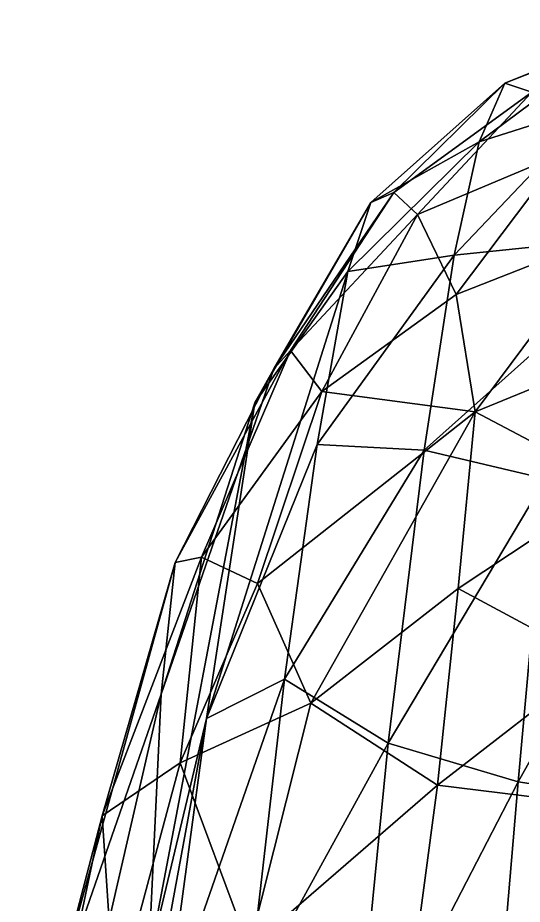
# Model space of a CAD drawing. Extents: x -0.2 to 0.2, y -0.63 to 0.63.
# Drawn here: x -0.1939 to -0.126, y 0.4509 to 0.5703 of the extents above; entities that cross this region are included whole.
import ezdxf

# ---------------------------------------------------------------- set-up
doc = ezdxf.new("R2010")
doc.units = 0
doc.layers.add('SHEEP$LWO', color=1, linetype='CONTINUOUS')

msp = doc.modelspace()

# ---------------------------------------------------------------- linework, layer by layer
at = {"layer": 'SHEEP$LWO'}
for points in [[(-0.11269, 0.56776, 0.59557), (-0.10597, 0.5703, 0.54359), (-0.12832, 0.56149, 0.56146)], [(-0.10597, 0.5703, 0.54359), (-0.12469, 0.56027, 0.50527), (-0.12832, 0.56149, 0.56146)], [(-0.1158, 0.55867, 0.64295), (-0.11269, 0.56776, 0.59557), (-0.13176, 0.55358, 0.60821)], [(-0.11269, 0.56776, 0.59557), (-0.12832, 0.56149, 0.56146), (-0.13176, 0.55358, 0.60821)], [(-0.14326, 0.54679, 0.52224), (-0.14633, 0.54543, 0.56934), (-0.12832, 0.56149, 0.56146)], [(-0.14633, 0.54543, 0.56934), (-0.13176, 0.55358, 0.60821), (-0.12832, 0.56149, 0.56146)], [(-0.14326, 0.54679, 0.52224), (-0.12832, 0.56149, 0.56146), (-0.12469, 0.56027, 0.50527)], [(-0.14004, 0.5438, 0.47193), (-0.14326, 0.54679, 0.52224), (-0.12469, 0.56027, 0.50527)], [(-0.14004, 0.5438, 0.47193), (-0.12469, 0.56027, 0.50527), (-0.12055, 0.55204, 0.44334)], [(-0.1158, 0.55867, 0.64295), (-0.13176, 0.55358, 0.60821), (-0.13512, 0.53832, 0.64713)], [(-0.13512, 0.53832, 0.64713), (-0.10647, 0.54128, 0.69432), (-0.1158, 0.55867, 0.64295)], [(-0.14633, 0.54543, 0.56934), (-0.14944, 0.53611, 0.60967), (-0.13176, 0.55358, 0.60821)], [(-0.14944, 0.53611, 0.60967), (-0.13512, 0.53832, 0.64713), (-0.13176, 0.55358, 0.60821)], [(-0.13486, 0.53305, 0.41756), (-0.14004, 0.5438, 0.47193), (-0.12055, 0.55204, 0.44334)], [(-0.13486, 0.53305, 0.41756), (-0.12055, 0.55204, 0.44334), (-0.11463, 0.54096, 0.384)], [(-0.15717, 0.52548, 0.48194), (-0.15939, 0.52304, 0.52532), (-0.14326, 0.54679, 0.52224)], [(-0.15939, 0.52304, 0.52532), (-0.14633, 0.54543, 0.56934), (-0.14326, 0.54679, 0.52224)], [(-0.14004, 0.5438, 0.47193), (-0.15717, 0.52548, 0.48194), (-0.14326, 0.54679, 0.52224)], [(-0.15939, 0.52304, 0.52532), (-0.16196, 0.51842, 0.56584), (-0.14633, 0.54543, 0.56934)], [(-0.16196, 0.51842, 0.56584), (-0.14944, 0.53611, 0.60967), (-0.14633, 0.54543, 0.56934)], [(-0.15293, 0.51999, 0.43719), (-0.15717, 0.52548, 0.48194), (-0.14004, 0.5438, 0.47193)], [(-0.15293, 0.51999, 0.43719), (-0.14004, 0.5438, 0.47193), (-0.13486, 0.53305, 0.41756)], [(-0.12282, 0.50819, 0.70769), (-0.10647, 0.54128, 0.69432), (-0.13915, 0.51206, 0.67878)], [(-0.10647, 0.54128, 0.69432), (-0.13512, 0.53832, 0.64713), (-0.13915, 0.51206, 0.67878)], [(-0.13231, 0.51723, 0.37739), (-0.13486, 0.53305, 0.41756), (-0.11463, 0.54096, 0.384)], [(-0.13231, 0.51723, 0.37739), (-0.11463, 0.54096, 0.384), (-0.10557, 0.52819, 0.33255)], [(-0.14944, 0.53611, 0.60967), (-0.15354, 0.51282, 0.64323), (-0.13512, 0.53832, 0.64713)], [(-0.15354, 0.51282, 0.64323), (-0.13915, 0.51206, 0.67878), (-0.13512, 0.53832, 0.64713)], [(-0.16196, 0.51842, 0.56584), (-0.16845, 0.47592, 0.62826), (-0.14944, 0.53611, 0.60967)], [(-0.14944, 0.53611, 0.60967), (-0.16845, 0.47592, 0.62826), (-0.15354, 0.51282, 0.64323)], [(-0.13231, 0.51723, 0.37739), (-0.15293, 0.51999, 0.43719), (-0.13486, 0.53305, 0.41756)], [(-0.13231, 0.51723, 0.37739), (-0.10557, 0.52819, 0.33255), (-0.11358, 0.50735, 0.32886)], [(-0.16911, 0.49765, 0.44314), (-0.17265, 0.49694, 0.48085), (-0.15717, 0.52548, 0.48194)], [(-0.15717, 0.52548, 0.48194), (-0.17265, 0.49694, 0.48085), (-0.15939, 0.52304, 0.52532)], [(-0.15293, 0.51999, 0.43719), (-0.16911, 0.49765, 0.44314), (-0.15717, 0.52548, 0.48194)], [(-0.17265, 0.49694, 0.48085), (-0.17454, 0.47923, 0.51754), (-0.15939, 0.52304, 0.52532)], [(-0.17454, 0.47923, 0.51754), (-0.16196, 0.51842, 0.56584), (-0.15939, 0.52304, 0.52532)], [(-0.16157, 0.49412, 0.40892), (-0.16911, 0.49765, 0.44314), (-0.15293, 0.51999, 0.43719)], [(-0.16157, 0.49412, 0.40892), (-0.15293, 0.51999, 0.43719), (-0.13231, 0.51723, 0.37739)], [(-0.17454, 0.47923, 0.51754), (-0.17626, 0.44321, 0.56526), (-0.16196, 0.51842, 0.56584)], [(-0.16196, 0.51842, 0.56584), (-0.17626, 0.44321, 0.56526), (-0.16845, 0.47592, 0.62826)], [(-0.16157, 0.49412, 0.40892), (-0.13231, 0.51723, 0.37739), (-0.15443, 0.478, 0.3755)], [(-0.15443, 0.478, 0.3755), (-0.13231, 0.51723, 0.37739), (-0.13459, 0.49343, 0.35545)], [(-0.13459, 0.49343, 0.35545), (-0.13231, 0.51723, 0.37739), (-0.11358, 0.50735, 0.32886)], [(-0.16845, 0.47592, 0.62826), (-0.15795, 0.48122, 0.67088), (-0.15354, 0.51282, 0.64323)], [(-0.15354, 0.51282, 0.64323), (-0.15795, 0.48122, 0.67088), (-0.13915, 0.51206, 0.67878)], [(-0.10101, 0.51297, 0.73115), (-0.12282, 0.50819, 0.70769), (-0.1265, 0.4674, 0.73194)], [(-0.1265, 0.4674, 0.73194), (-0.10635, 0.46431, 0.75472), (-0.10101, 0.51297, 0.73115)], [(-0.15795, 0.48122, 0.67088), (-0.144, 0.47261, 0.70376), (-0.13915, 0.51206, 0.67878)], [(-0.12282, 0.50819, 0.70769), (-0.13915, 0.51206, 0.67878), (-0.144, 0.47261, 0.70376)], [(-0.1265, 0.4674, 0.73194), (-0.12282, 0.50819, 0.70769), (-0.144, 0.47261, 0.70376)], [(-0.13459, 0.49343, 0.35545), (-0.11358, 0.50735, 0.32886), (-0.11607, 0.48346, 0.32522)], [(-0.1825, 0.46284, 0.43706), (-0.18937, 0.43655, 0.46957), (-0.17265, 0.49694, 0.48085)], [(-0.18937, 0.43655, 0.46957), (-0.17454, 0.47923, 0.51754), (-0.17265, 0.49694, 0.48085)], [(-0.17199, 0.46995, 0.4047), (-0.1825, 0.46284, 0.43706), (-0.16911, 0.49765, 0.44314)], [(-0.1825, 0.46284, 0.43706), (-0.17265, 0.49694, 0.48085), (-0.16911, 0.49765, 0.44314)], [(-0.17199, 0.46995, 0.4047), (-0.16911, 0.49765, 0.44314), (-0.16157, 0.49412, 0.40892)], [(-0.15443, 0.478, 0.3755), (-0.17199, 0.46995, 0.4047), (-0.16157, 0.49412, 0.40892)], [(-0.15443, 0.478, 0.3755), (-0.13459, 0.49343, 0.35545), (-0.13737, 0.46697, 0.34729)], [(-0.13737, 0.46697, 0.34729), (-0.13459, 0.49343, 0.35545), (-0.11607, 0.48346, 0.32522)], [(-0.13737, 0.46697, 0.34729), (-0.11607, 0.48346, 0.32522), (-0.11149, 0.46376, 0.32283)], [(-0.16845, 0.47592, 0.62826), (-0.17394, 0.43534, 0.65551), (-0.15795, 0.48122, 0.67088)], [(-0.17394, 0.43534, 0.65551), (-0.16288, 0.43819, 0.69277), (-0.15795, 0.48122, 0.67088)], [(-0.15795, 0.48122, 0.67088), (-0.16288, 0.43819, 0.69277), (-0.144, 0.47261, 0.70376)], [(-0.19253, 0.401, 0.50064), (-0.17626, 0.44321, 0.56526), (-0.17454, 0.47923, 0.51754)], [(-0.18937, 0.43655, 0.46957), (-0.19253, 0.401, 0.50064), (-0.17454, 0.47923, 0.51754)], [(-0.15443, 0.478, 0.3755), (-0.16272, 0.44499, 0.37474), (-0.17199, 0.46995, 0.4047)], [(-0.13737, 0.46697, 0.34729), (-0.16272, 0.44499, 0.37474), (-0.15443, 0.478, 0.3755)], [(-0.17626, 0.44321, 0.56526), (-0.18349, 0.3943, 0.61052), (-0.16845, 0.47592, 0.62826)], [(-0.18349, 0.3943, 0.61052), (-0.17394, 0.43534, 0.65551), (-0.16845, 0.47592, 0.62826)], [(-0.16288, 0.43819, 0.69277), (-0.14877, 0.4243, 0.72381), (-0.144, 0.47261, 0.70376)], [(-0.1265, 0.4674, 0.73194), (-0.144, 0.47261, 0.70376), (-0.14877, 0.4243, 0.72381)], [(-0.18079, 0.4372, 0.40198), (-0.1825, 0.46284, 0.43706), (-0.17199, 0.46995, 0.4047)], [(-0.16272, 0.44499, 0.37474), (-0.18079, 0.4372, 0.40198), (-0.17199, 0.46995, 0.4047)], [(-0.13737, 0.46697, 0.34729), (-0.14324, 0.42277, 0.35367), (-0.16272, 0.44499, 0.37474)], [(-0.14877, 0.4243, 0.72381), (-0.13113, 0.41285, 0.75063), (-0.1265, 0.4674, 0.73194)], [(-0.11149, 0.46376, 0.32283), (-0.14324, 0.42277, 0.35367), (-0.13737, 0.46697, 0.34729)], [(-0.1265, 0.4674, 0.73194), (-0.13113, 0.41285, 0.75063), (-0.10635, 0.46431, 0.75472)], [(-0.14324, 0.42277, 0.35367), (-0.11149, 0.46376, 0.32283), (-0.12294, 0.40122, 0.34658)], [(-0.13113, 0.41285, 0.75063), (-0.10939, 0.41034, 0.77353), (-0.10635, 0.46431, 0.75472)], [(-0.18079, 0.4372, 0.40198), (-0.19385, 0.40901, 0.42951), (-0.1825, 0.46284, 0.43706)], [(-0.19385, 0.40901, 0.42951), (-0.18937, 0.43655, 0.46957), (-0.1825, 0.46284, 0.43706)]]:
    msp.add_3dface(points, dxfattribs=at)

doc.saveas('drawing.dxf')
